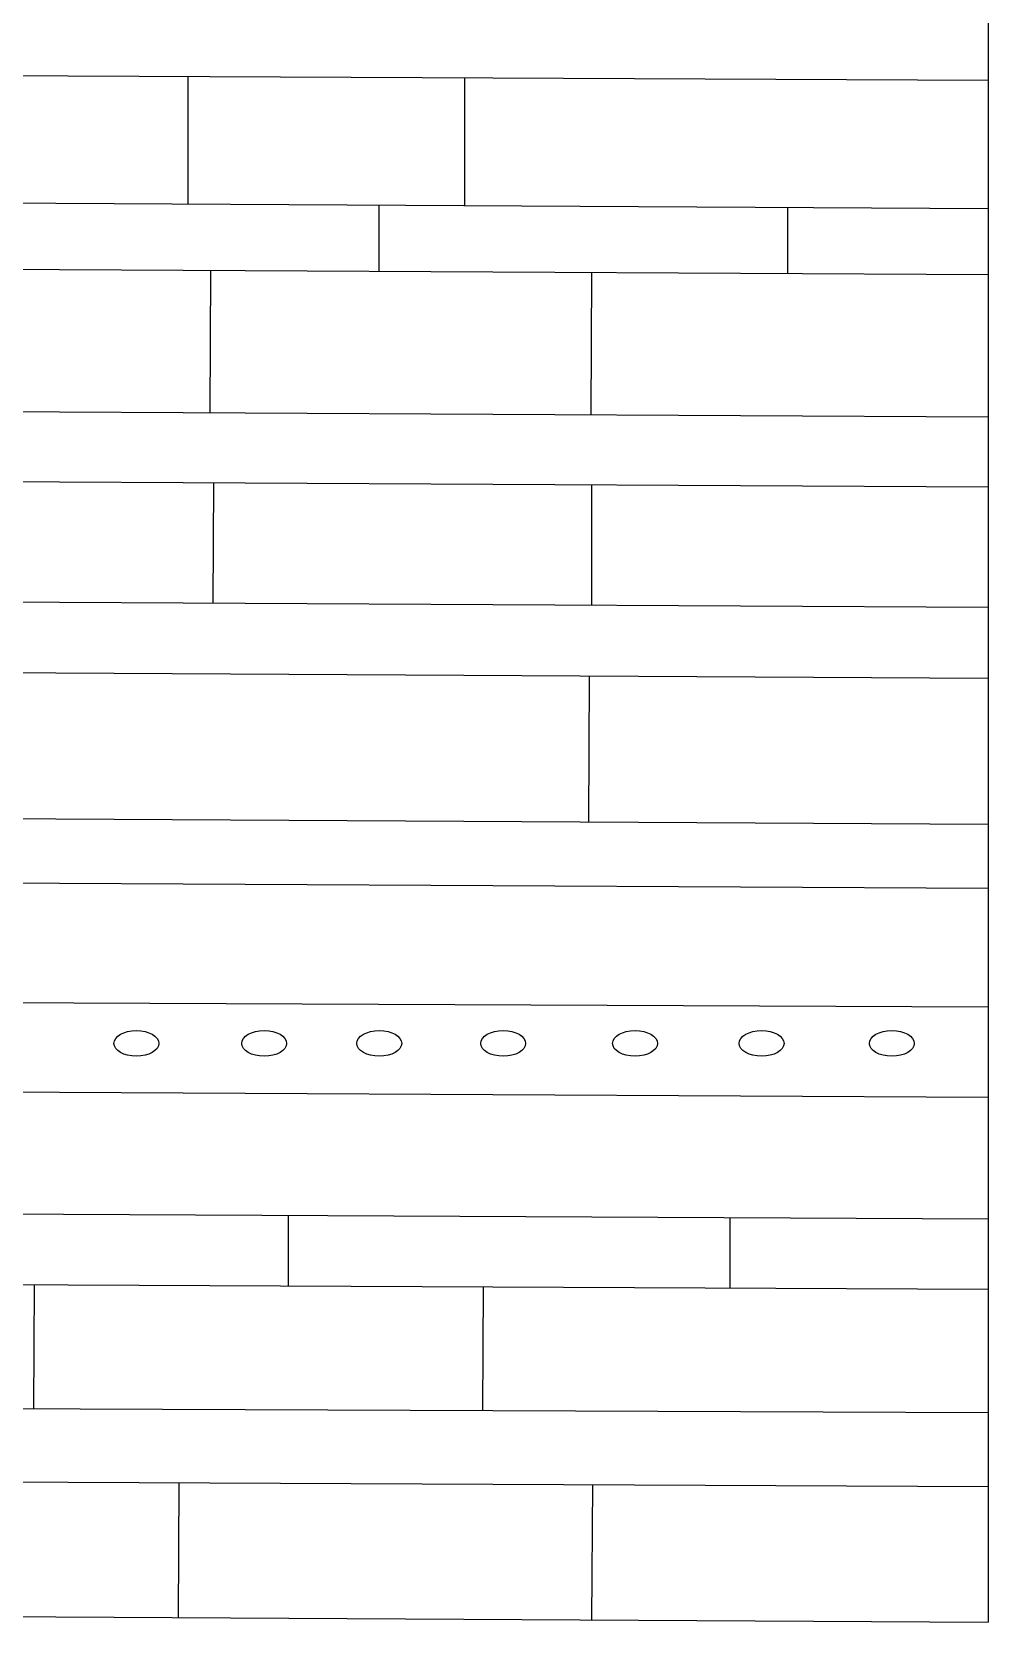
# Model space of a CAD drawing. Header units: millimetres. Extents: x 245 to 515, y 87 to 339.
# Drawn here: x 423.54 to 442.96, y 129.79 to 162.06 of the extents above; entities that cross this region are included whole.
import ezdxf

# ---------------------------------------------------------------- set-up
doc = ezdxf.new("R2010")
doc.units = ezdxf.units.MM
doc.layers.add('red', color=10, linetype='Continuous')
doc.layers.add('çziigi', color=10, linetype='Continuous')

msp = doc.modelspace()

# ---------------------------------------------------------------- linework, layer by layer
at = {"layer": 'red'}
for p, q in [((442.959, 189.379), (442.959, 130.707)), ((442.959, 161.075), (286.014, 161.812)), ((426.71, 161.151), (426.71, 158.574)), ((432.333, 158.542), (432.333, 161.125)), ((286.014, 159.373), (442.959, 158.481)), ((430.598, 157.204), (430.598, 158.552)), ((438.891, 157.16), (438.891, 158.504)), ((286.014, 157.968), (442.959, 157.139)), ((427.17, 157.222), (427.154, 154.337)), ((434.897, 154.293), (434.913, 157.181)), ((286.014, 155.143), (442.959, 154.247)), ((286.014, 153.678), (442.959, 152.832)), ((427.234, 152.916), (427.221, 150.471)), ((434.906, 152.875), (434.906, 150.431)), ((286.014, 151.217), (442.959, 150.388)), ((286.014, 149.848), (442.959, 148.949)), ((434.86, 148.995), (434.843, 146.028)), ((286.014, 146.882), (442.959, 145.982)), ((286.014, 145.489), (442.959, 144.686)), ((442.959, 142.267), (286.014, 142.99)), ((286.014, 141.298), (442.959, 140.444)), ((286.014, 138.753), (442.959, 137.971)), ((286.014, 130.707), (442.959, 129.786)), ((442.959, 130.707), (442.959, 129.786))]:
    msp.add_line(p, q, dxfattribs=at)
for centre in [(425.666, 141.534), (428.26, 141.534), (430.597, 141.534), (433.113, 141.534), (435.789, 141.534), (438.358, 141.534), (441.003, 141.534)]:
    msp.add_ellipse(centre, major_axis=(0.456, 0), ratio=0.572766, dxfattribs=at)
at = {"layer": 'çziigi'}
for p, q in [((428.752, 136.613), (428.752, 138.042)), ((437.723, 136.57), (437.723, 137.997)), ((286.014, 137.303), (442.959, 136.545)), ((423.584, 134.123), (423.596, 136.638)), ((432.701, 134.084), (432.714, 136.594)), ((286.014, 134.719), (442.959, 134.039)), ((286.014, 133.289), (442.959, 132.541)), ((426.528, 132.62), (426.512, 129.882)), ((434.923, 132.58), (434.907, 129.833))]:
    msp.add_line(p, q, dxfattribs=at)

doc.saveas('drawing.dxf')
